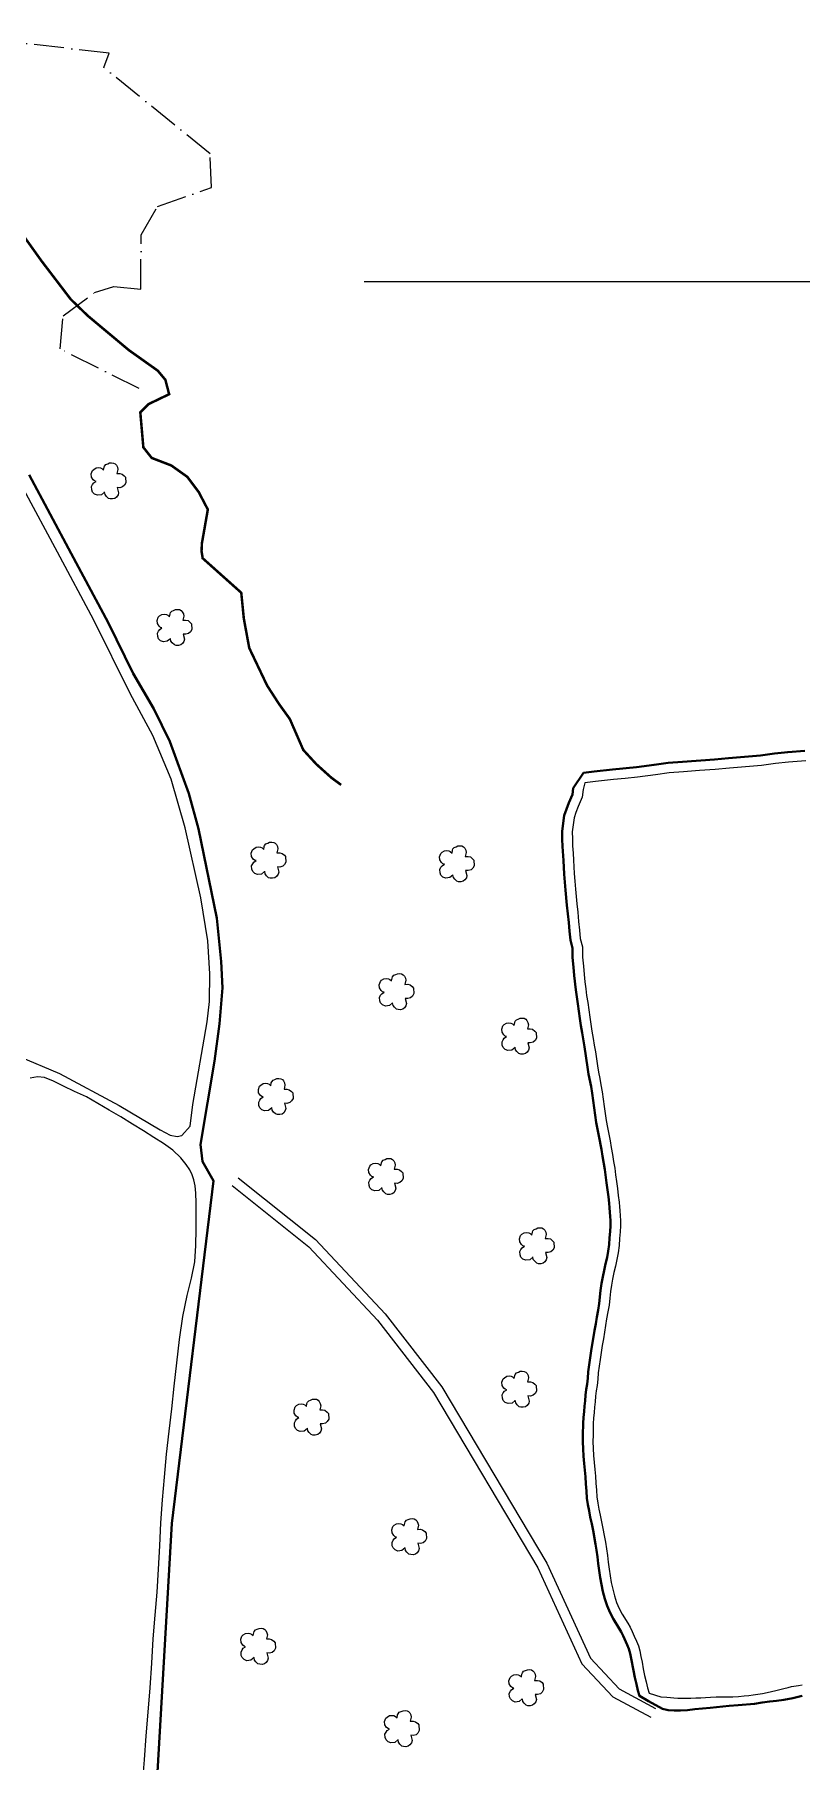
# Model space of a CAD drawing. Extents: x 742933 to 746083, y 7825389 to 7829844.
# Drawn here: x 744384 to 744690, y 7827510 to 7828198 of the extents above; entities that cross this region are included whole.
import ezdxf

# ---------------------------------------------------------------- set-up
doc = ezdxf.new("R2010")
doc.units = 0
doc.linetypes.add('CONTINUO', pattern=[0])
doc.linetypes.add('LIN3', pattern=[6, 4, -1, 0, -1])
for name, color, linetype, lineweight in [('0114001012', 1, 'Continuous', 40), ('0114001012001', 5, 'Continuous', 25), ('0114001012002', 5, 'Continuous', 25)]:
    doc.layers.add(name, color=color, linetype=linetype, lineweight=lineweight)
for name, color, linetype in [('0114001012012', 5, 'Continuous'), ('_SIMBOLO ARVORE', 118, 'Continuous'), ('CERCA', 54, 'Continuous'), ('CURSOS_D_AGUA', 5, 'Continuous'), ('ESTRADA', 1, 'Continuous'), ('MALHA', 8, 'Continuous')]:
    doc.layers.add(name, color=color, linetype=linetype)

msp = doc.modelspace()

# ---------------------------------------------------------------- linework, layer by layer
at = {"layer": '0114001012', "linetype": 'Continuous'}
msp.add_lwpolyline([(744423.79, 7827352), (744438.47, 7827605.16), (744455.03, 7827741.65), (744450.68, 7827749.3), (744449.84, 7827756.18), (744455.47, 7827789.38), (744457.42, 7827804.16), (744458.69, 7827818.5), (744458.12, 7827829.05), (744456.43, 7827846.26), (744449.11, 7827881.88), (744445.17, 7827895.95), (744437.71, 7827916.68), (744431.24, 7827929.76), (744423.07, 7827943.82), (744413.08, 7827964.08), (744398.3, 7827991.57), (744381.54, 7828022.99)], dxfattribs=at)
at = {"layer": '0114001012'}
msp.add_lwpolyline([(744690.95, 7827913.04), (744684.08, 7827912.46), (744678.74, 7827911.91), (744673.16, 7827911.19), (744666.84, 7827910.62), (744660.48, 7827910.11), (744654.86, 7827909.57), (744642.16, 7827908.56), (744636.37, 7827908.16), (744630.76, 7827907.42), (744623.73, 7827906.46), (744614.21, 7827905.56), (744606.94, 7827904.72), (744602.69, 7827904.19), (744598.55, 7827898.13), (744598.24, 7827895.62), (744596.77, 7827892.32), (744595.79, 7827889.72), (744594.93, 7827887.24), (744594.15, 7827881.01), (744594.18, 7827877.84), (744594.29, 7827874.91), (744594.63, 7827869.25), (744594.93, 7827863.81), (744595.14, 7827860.72), (744595.41, 7827857.53), (744596.04, 7827851.55), (744596.72, 7827844.64), (744597.06, 7827841.16), (744597.38, 7827837.5), (744598.19, 7827834.39), (744598.19, 7827830.61), (744598.63, 7827826.74), (744598.92, 7827823.49), (744599.56, 7827817.7), (744599.93, 7827814.96), (744600.37, 7827812.13), (744601.2, 7827806.31), (744601.6, 7827803.55), (744602.04, 7827800.64), (744602.99, 7827795.01), (744604.27, 7827786.92), (744604.68, 7827784.22), (744605.64, 7827779.24), (744606.06, 7827776.58), (744607.26, 7827767.84), (744607.71, 7827764.96), (744608.24, 7827762.19), (744608.77, 7827759.54), (744609.77, 7827754.18), (744610.23, 7827751.48), (744611.12, 7827746.11), (744611.79, 7827740.9), (744612.55, 7827735.34), (744612.82, 7827732.74), (744612.99, 7827730.91), (744613.26, 7827727.45), (744613.34, 7827725.8), (744613.34, 7827723.79), (744613.22, 7827721.53), (744613.05, 7827718.95), (744612.82, 7827716.24), (744612.5, 7827713.61), (744612.03, 7827711.07), (744611.45, 7827708.53), (744610.88, 7827705.93), (744610.34, 7827703.34), (744609.81, 7827700.71), (744609.41, 7827698.02), (744608.87, 7827692.72), (744608.42, 7827690.14), (744607.9, 7827687.39), (744607.5, 7827684.66), (744607.07, 7827682.05), (744605.68, 7827673.86), (744604.86, 7827668.36), (744604.53, 7827665.57), (744604.32, 7827662.97), (744604.06, 7827660.68), (744603.74, 7827658.52), (744603.45, 7827656.23), (744603.24, 7827653.97), (744603.08, 7827651.85), (744602.86, 7827649.68), (744602.68, 7827647.42), (744602.55, 7827645.16), (744602.42, 7827640.34), (744602.4, 7827637.69), (744602.47, 7827634.84), (744602.67, 7827631.89), (744602.93, 7827629.02), (744603.19, 7827626.34), (744603.37, 7827623.75), (744603.53, 7827620.97), (744603.76, 7827617.99), (744604.02, 7827615.23), (744604.37, 7827612.65), (744604.83, 7827610.13), (744605.34, 7827607.6), (744605.89, 7827604.99), (744606.42, 7827602.32), (744607.41, 7827596.95), (744607.84, 7827594.43), (744608.18, 7827591.9), (744608.48, 7827589.21), (744608.86, 7827586.4), (744609.29, 7827583.66), (744609.79, 7827580.86), (744610.4, 7827578.04), (744611.1, 7827575.15), (744612.06, 7827572.28), (744613.21, 7827569.5), (744614.54, 7827566.97), (744616.86, 7827563.32), (744617.63, 7827561.99), (744618.44, 7827560.34), (744620.1, 7827556.76), (744620.69, 7827555.15), (744621.19, 7827553.38), (744621.64, 7827551.35), (744622.52, 7827546.48), (744623.12, 7827543.76), (744623.71, 7827541.15), (744624.32, 7827538.59), (744624.96, 7827536.39), (744628.55, 7827534.33), (744634.09, 7827531.31), (744636.35, 7827530.72), (744638.79, 7827530.59), (744641.38, 7827530.59), (744644.13, 7827530.77), (744646.97, 7827531.12), (744653.13, 7827531.68), (744660.78, 7827532.42), (744664.34, 7827532.75), (744670.88, 7827533.31), (744673.91, 7827533.79), (744676.88, 7827534.24), (744679.61, 7827534.49), (744682.58, 7827534.92), (744686.09, 7827535.58), (744689.86, 7827536.42)], dxfattribs=at)
at = {"layer": '0114001012001'}
msp.add_lwpolyline([(744426.74, 7827501.43), (744427.61, 7827510.96), (744428.25, 7827520.45), (744429.02, 7827530), (744429.81, 7827539.67), (744430.51, 7827549.42), (744431.06, 7827559.2), (744431.8, 7827568.64), (744432.61, 7827577.78), (744433.09, 7827586.94), (744433.61, 7827596.18), (744434.13, 7827605.43), (744434.71, 7827614.55), (744435.48, 7827623.6), (744436.35, 7827632.71), (744437.37, 7827641.86), (744438.43, 7827650.85), (744439.42, 7827659.9), (744440.45, 7827669.17), (744441.56, 7827678.48), (744442.85, 7827687.59), (744444.62, 7827696.03), (744446.23, 7827702.87), (744447.57, 7827709.32), (744448.09, 7827715.88), (744448.18, 7827722.34), (744448.12, 7827728.07), (744448.11, 7827732.87), (744448.04, 7827736.8), (744447.81, 7827739.6), (744447.29, 7827741.99), (744446.59, 7827744.02), (744445.63, 7827746.01), (744444.21, 7827748.19), (744442.03, 7827750.88), (744438.87, 7827753.86), (744435.19, 7827756.47), (744431.27, 7827758.9), (744427.15, 7827761.57), (744422.74, 7827764.29), (744418.17, 7827767.11), (744413.45, 7827769.81), (744408.89, 7827772.52), (744404.36, 7827775.1), (744399.68, 7827777.21), (744395.31, 7827779.4), (744391.2, 7827781.38), (744387.69, 7827782.78), (744384.9, 7827783.11), (744381.97, 7827782.62)], dxfattribs=at)
at = {"layer": '0114001012002'}
msp.add_lwpolyline([(744377.24, 7827791.27), (744393.67, 7827784.47), (744417.39, 7827771.66), (744433.82, 7827761.95), (744437.81, 7827759.87), (744440.53, 7827759.32), (744442.44, 7827759.78), (744445.79, 7827763.4), (744446.79, 7827772.02), (744452.51, 7827805.03), (744453.43, 7827813.06), (744453.61, 7827824.12), (744452.79, 7827837.27), (744450.06, 7827854.45), (744443.71, 7827882.32), (744438.18, 7827901.66), (744430.92, 7827919.16), (744421.83, 7827935.89), (744407.31, 7827965.11), (744392.79, 7827992.09), (744379.44, 7828017.07)], dxfattribs=at)
at = {"layer": '0114001012012'}
msp.add_lwpolyline([(744691.34, 7827909.06), (744684.45, 7827908.48), (744679.2, 7827907.94), (744673.59, 7827907.21), (744667.18, 7827906.64), (744660.83, 7827906.12), (744655.2, 7827905.58), (744648.89, 7827905.09), (744642.46, 7827904.57), (744636.77, 7827904.17), (744631.29, 7827903.46), (744624.2, 7827902.49), (744619.28, 7827902.01), (744614.62, 7827901.58), (744607.42, 7827900.75), (744603.19, 7827900.22), (744602.52, 7827897.64), (744602.14, 7827894.54), (744600.47, 7827890.8), (744599.55, 7827888.36), (744598.85, 7827886.33), (744598.15, 7827880.78), (744598.15, 7827880.78), (744598.18, 7827877.93), (744598.28, 7827875.1), (744598.46, 7827872.28), (744598.62, 7827869.48), (744598.78, 7827866.76), (744598.93, 7827864.05), (744599.13, 7827861.02), (744599.4, 7827857.9), (744599.69, 7827854.95), (744600.02, 7827851.96), (744600.35, 7827848.66), (744600.7, 7827845.03), (744601.04, 7827841.52), (744601.33, 7827838.18), (744602.19, 7827834.91), (744602.19, 7827830.83), (744602.61, 7827827.14), (744602.9, 7827823.88), (744603.21, 7827820.96), (744603.53, 7827818.2), (744603.89, 7827815.54), (744604.33, 7827812.73), (744604.76, 7827809.73), (744605.16, 7827806.88), (744605.55, 7827804.14), (744605.99, 7827801.26), (744606.47, 7827798.4), (744606.93, 7827795.66), (744607.36, 7827793), (744607.79, 7827790.28), (744608.22, 7827787.53), (744608.62, 7827784.9), (744609.1, 7827782.44), (744609.59, 7827779.93), (744610.01, 7827777.15), (744610.42, 7827774.24), (744610.82, 7827771.29), (744611.22, 7827768.43), (744611.65, 7827765.64), (744612.16, 7827762.96), (744612.7, 7827760.3), (744613.2, 7827757.61), (744613.71, 7827754.89), (744614.18, 7827752.15), (744614.64, 7827749.38), (744615.08, 7827746.68), (744615.41, 7827744.07), (744615.76, 7827741.43), (744616.13, 7827738.66), (744616.52, 7827735.82), (744616.8, 7827733.13), (744616.98, 7827731.24), (744617.07, 7827729.84), (744617.25, 7827727.72), (744617.34, 7827725.9), (744617.35, 7827723.69), (744617.22, 7827721.29), (744617.04, 7827718.65), (744616.8, 7827715.84), (744616.46, 7827713.01), (744615.95, 7827710.25), (744615.95, 7827710.25), (744615.35, 7827707.65), (744614.79, 7827705.09), (744614.25, 7827702.53), (744613.75, 7827700.02), (744613.38, 7827697.51), (744613.11, 7827694.92), (744612.83, 7827692.18), (744612.36, 7827689.43), (744611.85, 7827686.73), (744611.45, 7827684.04), (744611.02, 7827681.4), (744610.57, 7827678.73), (744610.1, 7827676), (744609.63, 7827673.22), (744609.22, 7827670.52), (744608.82, 7827667.84), (744608.52, 7827665.18), (744608.3, 7827662.57), (744608.02, 7827660.16), (744607.7, 7827657.98), (744607.42, 7827655.8), (744607.23, 7827653.63), (744607.06, 7827651.5), (744606.85, 7827649.32), (744606.67, 7827647.14), (744606.55, 7827644.99), (744606.48, 7827642.68), (744606.42, 7827640.27), (744606.4, 7827637.73), (744606.47, 7827635.03), (744606.66, 7827632.2), (744606.91, 7827629.39), (744607.17, 7827626.67), (744607.36, 7827624), (744607.52, 7827621.24), (744607.75, 7827618.34), (744608, 7827615.68), (744608.32, 7827613.27), (744608.76, 7827610.88), (744609.26, 7827608.41), (744609.81, 7827605.79), (744610.35, 7827603.07), (744610.86, 7827600.34), (744611.35, 7827597.64), (744611.79, 7827595.03), (744612.15, 7827592.39), (744612.45, 7827589.69), (744612.81, 7827586.98), (744612.81, 7827586.98), (744613.23, 7827584.32), (744613.72, 7827581.63), (744614.29, 7827578.93), (744614.95, 7827576.26), (744615.81, 7827573.67), (744616.83, 7827571.2), (744618.01, 7827568.98), (744620.28, 7827565.39), (744620.28, 7827565.39), (744621.23, 7827563.75), (744622.05, 7827562.06), (744622.9, 7827560.22), (744623.8, 7827558.3), (744624.5, 7827556.38), (744625.07, 7827554.35), (744625.56, 7827552.13), (744625.97, 7827549.82), (744626.45, 7827547.27), (744627.02, 7827544.62), (744627.6, 7827542.06), (744628.19, 7827539.61), (744628.8, 7827537.5), (744633.48, 7827536.05), (744635.86, 7827535.88), (744637.31, 7827535.74), (744638.71, 7827535.65), (744640.22, 7827535.55), (744643.62, 7827535.55), (744645.5, 7827535.53), (744647.43, 7827535.62), (744649.36, 7827535.69), (744651.27, 7827535.84), (744653.29, 7827535.97), (744655.59, 7827536.03), (744657.9, 7827536.09), (744659.99, 7827536.08), (744662.12, 7827536.11), (744664.51, 7827536.2), (744666.71, 7827536.39), (744668.58, 7827536.61), (744670.32, 7827536.84), (744672.16, 7827537.07), (744673.99, 7827537.4), (744675.85, 7827537.73), (744677.67, 7827538.17), (744679.39, 7827538.52), (744680.91, 7827538.93), (744682.58, 7827539.37), (744684.19, 7827539.79), (744685.58, 7827540.19), (744688.33, 7827540.54), (744689.78, 7827540.84)], dxfattribs=at)
at = {"layer": '_SIMBOLO ARVORE', "linetype": 'CONTINUO'}
for points in [[(744411.61, 7828016.06, 0), (744410.36, 7828015.01, 0), (744408.78, 7828014.83, 0), (744407.65, 7828015.27, 0), (744406.85, 7828016.05, 0), (744406.52, 7828016.95, 0), (744406.43, 7828018.28, 0), (744406.86, 7828019.12, 0), (744407.31, 7828019.75, 0), (744408.23, 7828020.36, 0), (744407.65, 7828020.55, 0), (744407.07, 7828021.02, 0), (744406.4, 7828022.08, 0), (744406.28, 7828023.34, 0), (744406.77, 7828024.66, 0), (744407.28, 7828025.13, 0), (744408.21, 7828025.7, 0), (744409.18, 7828025.83, 0), (744409.96, 7828025.72, 0), (744410.58, 7828025.43, 0), (744411.26, 7828024.83, 0), (744411.46, 7828025.98, 0), (744411.63, 7828026.44, 0), (744412.14, 7828027.08, 0), (744412.89, 7828027.36, 0), (744413.62, 7828027.68, 0), (744414.45, 7828027.76, 0), (744415.23, 7828027.65, 0), (744415.86, 7828027.31, 0), (744416.34, 7828026.8, 0), (744416.75, 7828025.99, 0), (744416.91, 7828025.08, 0), (744416.53, 7828023.47, 0), (744417.67, 7828023.48, 0), (744418.6, 7828023.26, 0), (744419.49, 7828022.56, 0), (744419.97, 7828022, 0), (744420.11, 7828019.78, 0), (744419.56, 7828018.78, 0), (744418.84, 7828018.12, 0), (744417.7, 7828017.81, 0), (744416.7, 7828017.9, 0), (744417.23, 7828015.82, 0), (744416.99, 7828014.94, 0), (744416.39, 7828014.09, 0), (744415.73, 7828013.57, 0), (744414.79, 7828013.34, 0), (744413.85, 7828013.39, 0), (744413.16, 7828013.59, 0), (744412.36, 7828014.38, 0), (744411.81, 7828015.09, 0), (744411.64, 7828016.16, 0)], [(744437.9, 7827957.66, 0), (744436.65, 7827956.62, 0), (744435.07, 7827956.43, 0), (744433.94, 7827956.87, 0), (744433.14, 7827957.66, 0), (744432.81, 7827958.56, 0), (744432.72, 7827959.89, 0), (744433.15, 7827960.73, 0), (744433.61, 7827961.35, 0), (744434.52, 7827961.97, 0), (744433.94, 7827962.16, 0), (744433.37, 7827962.63, 0), (744432.69, 7827963.69, 0), (744432.57, 7827964.95, 0), (744433.06, 7827966.27, 0), (744433.57, 7827966.74, 0), (744434.5, 7827967.3, 0), (744435.47, 7827967.44, 0), (744436.26, 7827967.32, 0), (744436.87, 7827967.04, 0), (744437.55, 7827966.43, 0), (744437.75, 7827967.59, 0), (744437.92, 7827968.05, 0), (744438.43, 7827968.69, 0), (744439.18, 7827968.97, 0), (744439.92, 7827969.29, 0), (744440.74, 7827969.37, 0), (744441.52, 7827969.26, 0), (744442.16, 7827968.92, 0), (744442.63, 7827968.41, 0), (744443.04, 7827967.6, 0), (744443.2, 7827966.69, 0), (744442.83, 7827965.07, 0), (744443.96, 7827965.09, 0), (744444.9, 7827964.87, 0), (744445.78, 7827964.17, 0), (744446.27, 7827963.61, 0), (744446.4, 7827961.38, 0), (744445.85, 7827960.39, 0), (744445.13, 7827959.73, 0), (744443.99, 7827959.42, 0), (744442.99, 7827959.51, 0), (744443.52, 7827957.43, 0), (744443.28, 7827956.55, 0), (744442.68, 7827955.7, 0), (744442.02, 7827955.18, 0), (744441.08, 7827954.94, 0), (744440.15, 7827955, 0), (744439.45, 7827955.2, 0), (744438.65, 7827955.99, 0), (744438.1, 7827956.69, 0), (744437.94, 7827957.77, 0)], [(744475.44, 7827864.92, 0), (744474.2, 7827863.87, 0), (744472.62, 7827863.69, 0), (744471.49, 7827864.13, 0), (744470.69, 7827864.91, 0), (744470.36, 7827865.81, 0), (744470.27, 7827867.15, 0), (744470.7, 7827867.99, 0), (744471.15, 7827868.61, 0), (744472.06, 7827869.23, 0), (744471.48, 7827869.41, 0), (744470.91, 7827869.88, 0), (744470.24, 7827870.94, 0), (744470.12, 7827872.21, 0), (744470.6, 7827873.52, 0), (744471.11, 7827873.99, 0), (744472.04, 7827874.56, 0), (744473.02, 7827874.69, 0), (744473.8, 7827874.58, 0), (744474.42, 7827874.29, 0), (744475.09, 7827873.69, 0), (744475.3, 7827874.84, 0), (744475.47, 7827875.3, 0), (744475.98, 7827875.94, 0), (744476.73, 7827876.22, 0), (744477.46, 7827876.55, 0), (744478.29, 7827876.62, 0), (744479.07, 7827876.51, 0), (744479.7, 7827876.17, 0), (744480.17, 7827875.67, 0), (744480.59, 7827874.85, 0), (744480.75, 7827873.94, 0), (744480.37, 7827872.33, 0), (744481.51, 7827872.35, 0), (744482.44, 7827872.12, 0), (744483.32, 7827871.42, 0), (744483.81, 7827870.86, 0), (744483.95, 7827868.64, 0), (744483.4, 7827867.64, 0), (744482.68, 7827866.98, 0), (744481.54, 7827866.68, 0), (744480.54, 7827866.76, 0), (744481.07, 7827864.69, 0), (744480.83, 7827863.8, 0), (744480.23, 7827862.96, 0), (744479.56, 7827862.43, 0), (744478.62, 7827862.2, 0), (744477.69, 7827862.25, 0), (744476.99, 7827862.45, 0), (744476.19, 7827863.24, 0), (744475.65, 7827863.95, 0), (744475.48, 7827865.02, 0)], [(744550.54, 7827863.5, 0), (744549.29, 7827862.46, 0), (744547.71, 7827862.27, 0), (744546.58, 7827862.71, 0), (744545.78, 7827863.5, 0), (744545.45, 7827864.4, 0), (744545.36, 7827865.73, 0), (744545.79, 7827866.57, 0), (744546.25, 7827867.19, 0), (744547.16, 7827867.81, 0), (744546.58, 7827867.99, 0), (744546, 7827868.47, 0), (744545.33, 7827869.53, 0), (744545.21, 7827870.79, 0), (744545.7, 7827872.1, 0), (744546.21, 7827872.57, 0), (744547.14, 7827873.14, 0), (744548.11, 7827873.27, 0), (744548.89, 7827873.16, 0), (744549.51, 7827872.88, 0), (744550.19, 7827872.27, 0), (744550.39, 7827873.43, 0), (744550.56, 7827873.89, 0), (744551.07, 7827874.53, 0), (744551.82, 7827874.8, 0), (744552.55, 7827875.13, 0), (744553.38, 7827875.2, 0), (744554.16, 7827875.09, 0), (744554.8, 7827874.76, 0), (744555.27, 7827874.25, 0), (744555.68, 7827873.43, 0), (744555.84, 7827872.53, 0), (744555.47, 7827870.91, 0), (744556.6, 7827870.93, 0), (744557.53, 7827870.71, 0), (744558.42, 7827870.01, 0), (744558.91, 7827869.45, 0), (744559.04, 7827867.22, 0), (744558.49, 7827866.23, 0), (744557.77, 7827865.56, 0), (744556.63, 7827865.26, 0), (744555.63, 7827865.35, 0), (744556.16, 7827863.27, 0), (744555.92, 7827862.39, 0), (744555.32, 7827861.54, 0), (744554.66, 7827861.01, 0), (744553.72, 7827860.78, 0), (744552.79, 7827860.84, 0), (744552.09, 7827861.04, 0), (744551.29, 7827861.82, 0), (744550.74, 7827862.53, 0), (744550.57, 7827863.61, 0)], [(744526.45, 7827812.53, 0), (744525.2, 7827811.48, 0), (744523.62, 7827811.3, 0), (744522.49, 7827811.74, 0), (744521.69, 7827812.52, 0), (744521.36, 7827813.42, 0), (744521.27, 7827814.75, 0), (744521.7, 7827815.59, 0), (744522.16, 7827816.22, 0), (744523.07, 7827816.83, 0), (744522.49, 7827817.02, 0), (744521.92, 7827817.49, 0), (744521.25, 7827818.55, 0), (744521.12, 7827819.81, 0), (744521.61, 7827821.13, 0), (744522.12, 7827821.6, 0), (744523.05, 7827822.17, 0), (744524.03, 7827822.3, 0), (744524.81, 7827822.19, 0), (744525.42, 7827821.9, 0), (744526.1, 7827821.3, 0), (744526.3, 7827822.45, 0), (744526.48, 7827822.91, 0), (744526.98, 7827823.55, 0), (744527.73, 7827823.83, 0), (744528.47, 7827824.15, 0), (744529.29, 7827824.23, 0), (744530.07, 7827824.12, 0), (744530.71, 7827823.78, 0), (744531.18, 7827823.27, 0), (744531.59, 7827822.46, 0), (744531.75, 7827821.55, 0), (744531.38, 7827819.94, 0), (744532.51, 7827819.96, 0), (744533.45, 7827819.73, 0), (744534.33, 7827819.03, 0), (744534.82, 7827818.47, 0), (744534.95, 7827816.25, 0), (744534.41, 7827815.25, 0), (744533.68, 7827814.59, 0), (744532.54, 7827814.28, 0), (744531.54, 7827814.37, 0), (744532.08, 7827812.3, 0), (744531.83, 7827811.41, 0), (744531.23, 7827810.57, 0), (744530.57, 7827810.04, 0), (744529.63, 7827809.81, 0), (744528.7, 7827809.86, 0), (744528, 7827810.06, 0), (744527.2, 7827810.85, 0), (744526.66, 7827811.56, 0), (744526.49, 7827812.63, 0)], [(744575.33, 7827794.83, 0), (744574.08, 7827793.78, 0), (744572.5, 7827793.6, 0), (744571.37, 7827794.04, 0), (744570.57, 7827794.82, 0), (744570.24, 7827795.72, 0), (744570.15, 7827797.06, 0), (744570.58, 7827797.9, 0), (744571.04, 7827798.52, 0), (744571.95, 7827799.14, 0), (744571.37, 7827799.32, 0), (744570.8, 7827799.79, 0), (744570.13, 7827800.85, 0), (744570, 7827802.11, 0), (744570.49, 7827803.43, 0), (744571, 7827803.9, 0), (744571.93, 7827804.47, 0), (744572.91, 7827804.6, 0), (744573.69, 7827804.49, 0), (744574.3, 7827804.2, 0), (744574.98, 7827803.6, 0), (744575.18, 7827804.75, 0), (744575.36, 7827805.21, 0), (744575.86, 7827805.85, 0), (744576.61, 7827806.13, 0), (744577.35, 7827806.46, 0), (744578.17, 7827806.53, 0), (744578.95, 7827806.42, 0), (744579.59, 7827806.08, 0), (744580.06, 7827805.57, 0), (744580.47, 7827804.76, 0), (744580.64, 7827803.85, 0), (744580.26, 7827802.24, 0), (744581.39, 7827802.26, 0), (744582.33, 7827802.03, 0), (744583.21, 7827801.33, 0), (744583.7, 7827800.77, 0), (744583.83, 7827798.55, 0), (744583.29, 7827797.55, 0), (744582.56, 7827796.89, 0), (744581.42, 7827796.58, 0), (744580.42, 7827796.67, 0), (744580.96, 7827794.6, 0), (744580.71, 7827793.71, 0), (744580.11, 7827792.87, 0), (744579.45, 7827792.34, 0), (744578.51, 7827792.11, 0), (744577.58, 7827792.16, 0), (744576.88, 7827792.36, 0), (744576.08, 7827793.15, 0), (744575.54, 7827793.86, 0), (744575.37, 7827794.93, 0)], [(744478.28, 7827770.76, 0), (744477.03, 7827769.71, 0), (744475.45, 7827769.53, 0), (744474.32, 7827769.97, 0), (744473.52, 7827770.75, 0), (744473.19, 7827771.65, 0), (744473.1, 7827772.98, 0), (744473.53, 7827773.82, 0), (744473.99, 7827774.45, 0), (744474.9, 7827775.06, 0), (744474.32, 7827775.25, 0), (744473.75, 7827775.72, 0), (744473.07, 7827776.78, 0), (744472.95, 7827778.04, 0), (744473.44, 7827779.36, 0), (744473.95, 7827779.83, 0), (744474.88, 7827780.4, 0), (744475.85, 7827780.53, 0), (744476.63, 7827780.42, 0), (744477.25, 7827780.13, 0), (744477.93, 7827779.53, 0), (744478.13, 7827780.68, 0), (744478.3, 7827781.14, 0), (744478.81, 7827781.78, 0), (744479.56, 7827782.06, 0), (744480.3, 7827782.38, 0), (744481.12, 7827782.46, 0), (744481.9, 7827782.35, 0), (744482.54, 7827782.01, 0), (744483.01, 7827781.5, 0), (744483.42, 7827780.69, 0), (744483.58, 7827779.78, 0), (744483.21, 7827778.17, 0), (744484.34, 7827778.18, 0), (744485.28, 7827777.96, 0), (744486.16, 7827777.26, 0), (744486.65, 7827776.7, 0), (744486.78, 7827774.48, 0), (744486.23, 7827773.48, 0), (744485.51, 7827772.82, 0), (744484.37, 7827772.51, 0), (744483.37, 7827772.6, 0), (744483.9, 7827770.52, 0), (744483.66, 7827769.64, 0), (744483.06, 7827768.79, 0), (744482.4, 7827768.27, 0), (744481.46, 7827768.04, 0), (744480.53, 7827768.09, 0), (744479.83, 7827768.29, 0), (744479.03, 7827769.08, 0), (744478.48, 7827769.79, 0), (744478.32, 7827770.86, 0)], [(744522.2, 7827738.9, 0), (744520.95, 7827737.85, 0), (744519.37, 7827737.67, 0), (744518.24, 7827738.11, 0), (744517.44, 7827738.89, 0), (744517.11, 7827739.79, 0), (744517.02, 7827741.12, 0), (744517.45, 7827741.96, 0), (744517.91, 7827742.59, 0), (744518.82, 7827743.2, 0), (744518.24, 7827743.39, 0), (744517.67, 7827743.86, 0), (744517, 7827744.92, 0), (744516.87, 7827746.18, 0), (744517.36, 7827747.5, 0), (744517.87, 7827747.97, 0), (744518.8, 7827748.54, 0), (744519.78, 7827748.67, 0), (744520.56, 7827748.56, 0), (744521.17, 7827748.27, 0), (744521.85, 7827747.67, 0), (744522.05, 7827748.82, 0), (744522.23, 7827749.28, 0), (744522.73, 7827749.92, 0), (744523.48, 7827750.2, 0), (744524.22, 7827750.52, 0), (744525.04, 7827750.6, 0), (744525.82, 7827750.49, 0), (744526.46, 7827750.15, 0), (744526.93, 7827749.64, 0), (744527.34, 7827748.83, 0), (744527.5, 7827747.92, 0), (744527.13, 7827746.31, 0), (744528.26, 7827746.33, 0), (744529.2, 7827746.1, 0), (744530.08, 7827745.4, 0), (744530.57, 7827744.84, 0), (744530.7, 7827742.62, 0), (744530.16, 7827741.62, 0), (744529.43, 7827740.96, 0), (744528.29, 7827740.65, 0), (744527.29, 7827740.74, 0), (744527.83, 7827738.67, 0), (744527.58, 7827737.78, 0), (744526.98, 7827736.93, 0), (744526.32, 7827736.41, 0), (744525.38, 7827736.18, 0), (744524.45, 7827736.23, 0), (744523.75, 7827736.43, 0), (744522.95, 7827737.22, 0), (744522.41, 7827737.93, 0), (744522.24, 7827739, 0)], [(744582.41, 7827711.28, 0), (744581.17, 7827710.24, 0), (744579.59, 7827710.06, 0), (744578.46, 7827710.49, 0), (744577.66, 7827711.28, 0), (744577.33, 7827712.18, 0), (744577.24, 7827713.51, 0), (744577.67, 7827714.35, 0), (744578.12, 7827714.97, 0), (744579.04, 7827715.59, 0), (744578.46, 7827715.78, 0), (744577.88, 7827716.25, 0), (744577.21, 7827717.31, 0), (744577.09, 7827718.57, 0), (744577.57, 7827719.89, 0), (744578.08, 7827720.36, 0), (744579.01, 7827720.93, 0), (744579.99, 7827721.06, 0), (744580.77, 7827720.95, 0), (744581.39, 7827720.66, 0), (744582.07, 7827720.06, 0), (744582.27, 7827721.21, 0), (744582.44, 7827721.67, 0), (744582.95, 7827722.31, 0), (744583.7, 7827722.59, 0), (744584.43, 7827722.91, 0), (744585.26, 7827722.99, 0), (744586.04, 7827722.88, 0), (744586.67, 7827722.54, 0), (744587.15, 7827722.03, 0), (744587.56, 7827721.22, 0), (744587.72, 7827720.31, 0), (744587.34, 7827718.7, 0), (744588.48, 7827718.71, 0), (744589.41, 7827718.49, 0), (744590.29, 7827717.79, 0), (744590.78, 7827717.23, 0), (744590.92, 7827715.01, 0), (744590.37, 7827714.01, 0), (744589.65, 7827713.35, 0), (744588.51, 7827713.04, 0), (744587.51, 7827713.13, 0), (744588.04, 7827711.05, 0), (744587.8, 7827710.17, 0), (744587.2, 7827709.32, 0), (744586.53, 7827708.8, 0), (744585.6, 7827708.57, 0), (744584.66, 7827708.62, 0), (744583.97, 7827708.82, 0), (744583.16, 7827709.61, 0), (744582.62, 7827710.32, 0), (744582.45, 7827711.39, 0)], [(744575.39, 7827654.13, 0), (744574.14, 7827653.09, 0), (744572.56, 7827652.9, 0), (744571.43, 7827653.34, 0), (744570.63, 7827654.13, 0), (744570.3, 7827655.03, 0), (744570.21, 7827656.36, 0), (744570.64, 7827657.2, 0), (744571.1, 7827657.82, 0), (744572.01, 7827658.44, 0), (744571.43, 7827658.63, 0), (744570.86, 7827659.1, 0), (744570.18, 7827660.16, 0), (744570.06, 7827661.42, 0), (744570.55, 7827662.73, 0), (744571.06, 7827663.21, 0), (744571.99, 7827663.77, 0), (744572.96, 7827663.9, 0), (744573.74, 7827663.79, 0), (744574.36, 7827663.51, 0), (744575.04, 7827662.9, 0), (744575.24, 7827664.06, 0), (744575.41, 7827664.52, 0), (744575.92, 7827665.16, 0), (744576.67, 7827665.43, 0), (744577.41, 7827665.76, 0), (744578.23, 7827665.84, 0), (744579.01, 7827665.72, 0), (744579.65, 7827665.39, 0), (744580.12, 7827664.88, 0), (744580.53, 7827664.07, 0), (744580.69, 7827663.16, 0), (744580.32, 7827661.54, 0), (744581.45, 7827661.56, 0), (744582.38, 7827661.34, 0), (744583.27, 7827660.64, 0), (744583.76, 7827660.08, 0), (744583.89, 7827657.85, 0), (744583.34, 7827656.86, 0), (744582.62, 7827656.19, 0), (744581.48, 7827655.89, 0), (744580.48, 7827655.98, 0), (744581.01, 7827653.9, 0), (744580.77, 7827653.02, 0), (744580.17, 7827652.17, 0), (744579.51, 7827651.64, 0), (744578.57, 7827651.41, 0), (744577.64, 7827651.47, 0), (744576.94, 7827651.67, 0), (744576.14, 7827652.45, 0), (744575.59, 7827653.16, 0), (744575.43, 7827654.24, 0)], [(744492.5, 7827643.02, 0), (744491.26, 7827641.97, 0), (744489.67, 7827641.79, 0), (744488.54, 7827642.23, 0), (744487.74, 7827643.01, 0), (744487.41, 7827643.91, 0), (744487.32, 7827645.24, 0), (744487.76, 7827646.08, 0), (744488.21, 7827646.71, 0), (744489.12, 7827647.32, 0), (744488.54, 7827647.51, 0), (744487.97, 7827647.98, 0), (744487.3, 7827649.04, 0), (744487.18, 7827650.3, 0), (744487.66, 7827651.62, 0), (744488.17, 7827652.09, 0), (744489.1, 7827652.66, 0), (744490.08, 7827652.79, 0), (744490.86, 7827652.68, 0), (744491.48, 7827652.39, 0), (744492.15, 7827651.79, 0), (744492.35, 7827652.94, 0), (744492.53, 7827653.4, 0), (744493.03, 7827654.04, 0), (744493.78, 7827654.32, 0), (744494.52, 7827654.64, 0), (744495.34, 7827654.72, 0), (744496.13, 7827654.61, 0), (744496.76, 7827654.27, 0), (744497.23, 7827653.76, 0), (744497.64, 7827652.95, 0), (744497.81, 7827652.04, 0), (744497.43, 7827650.43, 0), (744498.56, 7827650.44, 0), (744499.5, 7827650.22, 0), (744500.38, 7827649.52, 0), (744500.87, 7827648.96, 0), (744501, 7827646.74, 0), (744500.46, 7827645.74, 0), (744499.73, 7827645.08, 0), (744498.59, 7827644.77, 0), (744497.59, 7827644.86, 0), (744498.13, 7827642.78, 0), (744497.88, 7827641.9, 0), (744497.28, 7827641.05, 0), (744496.62, 7827640.53, 0), (744495.68, 7827640.3, 0), (744494.75, 7827640.35, 0), (744494.05, 7827640.55, 0), (744493.25, 7827641.34, 0), (744492.71, 7827642.05, 0), (744492.54, 7827643.12, 0)], [(744531.47, 7827595.37, 0), (744530.22, 7827594.32, 0), (744528.64, 7827594.14, 0), (744527.51, 7827594.58, 0), (744526.71, 7827595.37, 0), (744526.38, 7827596.27, 0), (744526.29, 7827597.6, 0), (744526.72, 7827598.44, 0), (744527.17, 7827599.06, 0), (744528.09, 7827599.68, 0), (744527.51, 7827599.86, 0), (744526.93, 7827600.33, 0), (744526.26, 7827601.39, 0), (744526.14, 7827602.66, 0), (744526.63, 7827603.97, 0), (744527.14, 7827604.44, 0), (744528.07, 7827605.01, 0), (744529.04, 7827605.14, 0), (744529.82, 7827605.03, 0), (744530.44, 7827604.75, 0), (744531.12, 7827604.14, 0), (744531.32, 7827605.29, 0), (744531.49, 7827605.76, 0), (744532, 7827606.4, 0), (744532.75, 7827606.67, 0), (744533.48, 7827607, 0), (744534.31, 7827607.07, 0), (744535.09, 7827606.96, 0), (744535.73, 7827606.63, 0), (744536.2, 7827606.12, 0), (744536.61, 7827605.3, 0), (744536.77, 7827604.4, 0), (744536.4, 7827602.78, 0), (744537.53, 7827602.8, 0), (744538.46, 7827602.57, 0), (744539.35, 7827601.87, 0), (744539.84, 7827601.31, 0), (744539.97, 7827599.09, 0), (744539.42, 7827598.1, 0), (744538.7, 7827597.43, 0), (744537.56, 7827597.13, 0), (744536.56, 7827597.22, 0), (744537.09, 7827595.14, 0), (744536.85, 7827594.25, 0), (744536.25, 7827593.41, 0), (744535.59, 7827592.88, 0), (744534.65, 7827592.65, 0), (744533.72, 7827592.71, 0), (744533.02, 7827592.91, 0), (744532.22, 7827593.69, 0), (744531.67, 7827594.4, 0), (744531.5, 7827595.48, 0)], [(744471.25, 7827551.69, 0), (744470, 7827550.64, 0), (744468.42, 7827550.46, 0), (744467.29, 7827550.9, 0), (744466.49, 7827551.68, 0), (744466.16, 7827552.58, 0), (744466.07, 7827553.91, 0), (744466.5, 7827554.75, 0), (744466.96, 7827555.38, 0), (744467.87, 7827555.99, 0), (744467.29, 7827556.18, 0), (744466.72, 7827556.65, 0), (744466.04, 7827557.71, 0), (744465.92, 7827558.97, 0), (744466.41, 7827560.29, 0), (744466.92, 7827560.76, 0), (744467.85, 7827561.33, 0), (744468.83, 7827561.46, 0), (744469.61, 7827561.35, 0), (744470.22, 7827561.06, 0), (744470.9, 7827560.46, 0), (744471.1, 7827561.61, 0), (744471.27, 7827562.07, 0), (744471.78, 7827562.71, 0), (744472.53, 7827562.99, 0), (744473.27, 7827563.31, 0), (744474.09, 7827563.39, 0), (744474.87, 7827563.28, 0), (744475.51, 7827562.94, 0), (744475.98, 7827562.43, 0), (744476.39, 7827561.62, 0), (744476.55, 7827560.71, 0), (744476.18, 7827559.1, 0), (744477.31, 7827559.11, 0), (744478.25, 7827558.89, 0), (744479.13, 7827558.19, 0), (744479.62, 7827557.63, 0), (744479.75, 7827555.41, 0), (744479.21, 7827554.41, 0), (744478.48, 7827553.75, 0), (744477.34, 7827553.44, 0), (744476.34, 7827553.53, 0), (744476.88, 7827551.46, 0), (744476.63, 7827550.57, 0), (744476.03, 7827549.72, 0), (744475.37, 7827549.2, 0), (744474.43, 7827548.97, 0), (744473.5, 7827549.02, 0), (744472.8, 7827549.22, 0), (744472, 7827550.01, 0), (744471.45, 7827550.72, 0), (744471.29, 7827551.79, 0)], [(744578.22, 7827535.19, 0), (744576.98, 7827534.14, 0), (744575.39, 7827533.96, 0), (744574.26, 7827534.4, 0), (744573.46, 7827535.19, 0), (744573.13, 7827536.09, 0), (744573.04, 7827537.42, 0), (744573.48, 7827538.26, 0), (744573.93, 7827538.88, 0), (744574.84, 7827539.5, 0), (744574.26, 7827539.68, 0), (744573.69, 7827540.16, 0), (744573.02, 7827541.22, 0), (744572.9, 7827542.48, 0), (744573.38, 7827543.79, 0), (744573.89, 7827544.26, 0), (744574.82, 7827544.83, 0), (744575.8, 7827544.96, 0), (744576.58, 7827544.85, 0), (744577.19, 7827544.57, 0), (744577.87, 7827543.96, 0), (744578.07, 7827545.12, 0), (744578.25, 7827545.58, 0), (744578.75, 7827546.22, 0), (744579.5, 7827546.49, 0), (744580.24, 7827546.82, 0), (744581.06, 7827546.89, 0), (744581.85, 7827546.78, 0), (744582.48, 7827546.45, 0), (744582.95, 7827545.94, 0), (744583.36, 7827545.12, 0), (744583.53, 7827544.22, 0), (744583.15, 7827542.6, 0), (744584.28, 7827542.62, 0), (744585.22, 7827542.39, 0), (744586.1, 7827541.7, 0), (744586.59, 7827541.14, 0), (744586.72, 7827538.91, 0), (744586.18, 7827537.92, 0), (744585.45, 7827537.25, 0), (744584.31, 7827536.95, 0), (744583.31, 7827537.04, 0), (744583.85, 7827534.96, 0), (744583.6, 7827534.07, 0), (744583, 7827533.23, 0), (744582.34, 7827532.7, 0), (744581.4, 7827532.47, 0), (744580.47, 7827532.53, 0), (744579.77, 7827532.73, 0), (744578.97, 7827533.51, 0), (744578.43, 7827534.22, 0), (744578.26, 7827535.3, 0)], [(744528.63, 7827518.91, 0), (744527.39, 7827517.86, 0), (744525.8, 7827517.68, 0), (744524.68, 7827518.12, 0), (744523.87, 7827518.9, 0), (744523.54, 7827519.8, 0), (744523.45, 7827521.14, 0), (744523.89, 7827521.98, 0), (744524.34, 7827522.6, 0), (744525.25, 7827523.22, 0), (744524.67, 7827523.4, 0), (744524.1, 7827523.87, 0), (744523.43, 7827524.93, 0), (744523.31, 7827526.2, 0), (744523.79, 7827527.51, 0), (744524.3, 7827527.98, 0), (744525.23, 7827528.55, 0), (744526.21, 7827528.68, 0), (744526.99, 7827528.57, 0), (744527.61, 7827528.28, 0), (744528.28, 7827527.68, 0), (744528.49, 7827528.83, 0), (744528.66, 7827529.29, 0), (744529.16, 7827529.93, 0), (744529.92, 7827530.21, 0), (744530.65, 7827530.54, 0), (744531.48, 7827530.61, 0), (744532.26, 7827530.5, 0), (744532.89, 7827530.16, 0), (744533.36, 7827529.66, 0), (744533.78, 7827528.84, 0), (744533.94, 7827527.93, 0), (744533.56, 7827526.32, 0), (744534.69, 7827526.34, 0), (744535.63, 7827526.11, 0), (744536.51, 7827525.41, 0), (744537, 7827524.85, 0), (744537.13, 7827522.63, 0), (744536.59, 7827521.63, 0), (744535.86, 7827520.97, 0), (744534.72, 7827520.67, 0), (744533.72, 7827520.75, 0), (744534.26, 7827518.68, 0), (744534.01, 7827517.79, 0), (744533.41, 7827516.95, 0), (744532.75, 7827516.42, 0), (744531.81, 7827516.19, 0), (744530.88, 7827516.24, 0), (744530.18, 7827516.44, 0), (744529.38, 7827517.23, 0), (744528.84, 7827517.94, 0), (744528.67, 7827519.01, 0)]]:
    msp.add_polyline3d(points, dxfattribs=at)
at = {"layer": 'CERCA', "linetype": 'LIN3', "ltscale": 3}
msp.add_lwpolyline([(744425.37, 7828057.36), (744393.86, 7828073.14), (744395.13, 7828086.37), (744407.61, 7828095.56), (744415.37, 7828098), (744426.05, 7828096.96), (744426.24, 7828118.55), (744432.67, 7828129.87), (744454.24, 7828137.39), (744453.73, 7828150.92), (744411.35, 7828185.31), (744413.41, 7828190.92), (744350.37, 7828198.4)], dxfattribs=at)
at = {"layer": 'CURSOS_D_AGUA', "const_width": 1}
msp.add_lwpolyline([(744370.72, 7828130.23), (744386.49, 7828108.17), (744398.11, 7828092.94), (744404.92, 7828086.34), (744421.34, 7828072.63), (744432.84, 7828064.46), (744435.87, 7828060.84), (744437.38, 7828055.09), (744429.21, 7828051.16), (744425.88, 7828047.84), (744427.09, 7828033.93), (744430.42, 7828029.7), (744438.29, 7828026.67), (744444.64, 7828022.14), (744449.18, 7828016.09), (744452.81, 7828009.14), (744450.45, 7827995.71), (744450.3, 7827992.57), (744450.75, 7827989.73), (744466.14, 7827975.99), (744467.17, 7827965.64), (744469.32, 7827953.98), (744476.46, 7827938.99), (744481.22, 7827931.62), (744485.51, 7827925.67), (744490.88, 7827913.34), (744496.05, 7827907.7), (744502.13, 7827902.23), (744505.99, 7827899.41)], dxfattribs=at)
at = {"layer": 'ESTRADA'}
for points in [[(744462.45, 7827739.79), (744493.07, 7827715.4), (744520.44, 7827686.08), (744542.79, 7827657.33), (744584.43, 7827587.45), (744602.03, 7827549.21), (744614.34, 7827536), (744629.43, 7827527.91)], [(744464.94, 7827742.91), (744495.79, 7827718.34), (744523.49, 7827688.68), (744546.1, 7827659.59), (744587.98, 7827589.32), (744605.39, 7827551.46), (744616.82, 7827539.21), (744631.32, 7827531.43)]]:
    msp.add_lwpolyline(points, dxfattribs=at)
at = {"layer": 'MALHA'}
msp.add_lwpolyline([(744515.19, 7828100), (745933.34, 7828100)], dxfattribs=at)

doc.saveas('drawing.dxf')
